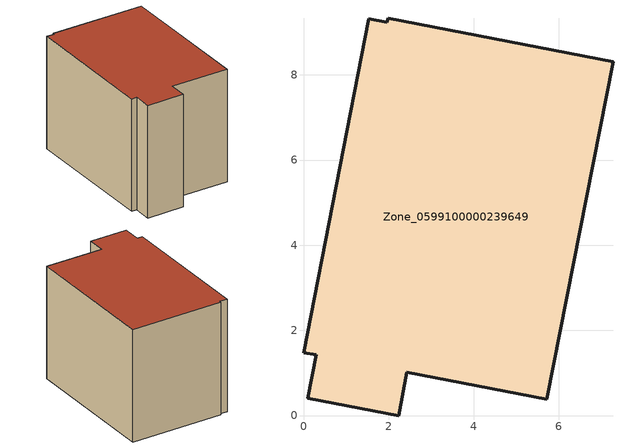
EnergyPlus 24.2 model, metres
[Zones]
Zone_0599100000239649
 floor ground (C_G): 1.96,9.24 1.99,9.32 7.27,8.31 5.71,0.38 2.43,1.02 2.24,0 0.1,0.41 0.3,1.43 0,1.48 1.53,9.32 z0
 wall outside (C_F): 0.1,0.41 2.24,0 2.43,1.02 5.71,0.38 7.27,8.31 1.99,9.32 1.96,9.24 1.53,9.32 0,1.48 0.3,1.43 0.1,0.41 z0:6.54
 roof outside (C_R): 1.53,9.32 0,1.48 0.3,1.43 0.1,0.41 2.24,0 2.43,1.02 5.71,0.38 7.27,8.31 1.99,9.32 1.96,9.24 z6.54
[BUILDING]
Pand.0599100000239649: North Axis=0; Terrain=City; Loads Convergence Tolerance Value=0.04; Temperature Convergence Tolerance Value=0.4; Solar Distribution=FullExterior; Maximum Number of Warmup Days=25; Minimum Number of Warmup Days=1
[Site:Location]
Rotterdam.The.Hague.AP_ZH_NLD Design_Conditions: Latitude=51.96; Longitude=4.45; Time Zone=1; Elevation=-4.5
[SITE:GROUNDTEMPERATURE:BUILDINGSURFACE]
18, 18, 18, 18, 18, 18, 18, 18, 18, 18, 18, 18
[MATERIAL] Thermal Absorptance=0.9; Solar Absorptance=0.7; Visible Absorptance=0.7
Name | Roughness | Thickness | Conductivity | Density | Specific Heat
G.TC.1946-1964 | MediumSmooth | 0.15 | 1 | 540 | 1210
F.TC.1946-1964 | Rough | 0.3 | 0.857143 | 1920 | 840
R.TC.1946-1964 | MediumRough | 0.2 | 0.235294 | 1500 | 1000
[CONSTRUCTION]
C_G: G.TC.1946-1964
C_F: F.TC.1946-1964
C_R: R.TC.1946-1964
[ZONE]
Zone_0599100000239649: Type=1; Multiplier=1; Ceiling Height=Autocalculate; Volume=Autocalculate; Floor Area=autocalculate; Part of Total Floor Area=Yes
[ZONEINFILTRATION:DESIGNFLOWRATE]
Infil_Zone_0599100000239649: Zone or ZoneList or Space or SpaceList=Zone_0599100000239649; Schedule=AlwaysOn; Design Flow Rate Calculation Method=Flow/Area; Flow Rate per Floor Area=0.003; Constant Term Coefficient=1; Temperature Term Coefficient=0; Velocity Term Coefficient=0; Velocity Squared Term Coefficient=0
[HVACTEMPLATE:ZONE:IDEALLOADSAIRSYSTEM]
Zone_0599100000239649: Maximum Heating Supply Air Temperature=50; Minimum Cooling Supply Air Temperature=13; Maximum Heating Supply Air Humidity Ratio=0.0156; Minimum Cooling Supply Air Humidity Ratio=0.0077; Heating Limit=NoLimit; Cooling Limit=NoLimit; Dehumidification Control Type=ConstantSensibleHeatRatio; Cooling Sensible Heat Ratio=0.7; Dehumidification Setpoint=60; Humidification Control Type=None; Humidification Setpoint=30; Outdoor Air Method=None; Outdoor Air Flow Rate per Person=0.00944; Outdoor Air Flow Rate per Zone Floor Area=0; Outdoor Air Flow Rate per Zone=0; Demand Controlled Ventilation Type=None; Outdoor Air Economizer Type=NoEconomizer; Heat Recovery Type=None; Sensible Heat Recovery Effectiveness=0.7; Latent Heat Recovery Effectiveness=0.65
[ZONECONTROL:THERMOSTAT]
ThermostatControl_Zone_0599100000239649: Zone or ZoneList=Zone_0599100000239649; Control Type Schedule=DualSetpointControlType; Control 1=Thermostat_Zone_0599100000239649; Temperature Difference Between Cutout And Setpoint=0
[THERMOSTATSETPOINT:DUALSETPOINT]
Thermostat_Zone_0599100000239649: Heating Setpoint Temperature Schedule=HeatingSetpoint_Zone_0599100000239649; Cooling Setpoint Temperature Schedule=CoolingSetpoint_Zone_0599100000239649
[SCHEDULE:COMPACT]
HeatingSetpoint_Zone_0599100000239649: Through: 12/31, For: AllDays, Until: 24:00, 21
CoolingSetpoint_Zone_0599100000239649: Through: 12/31, For: AllDays, Until: 24:00, 24
DualSetpointControlType: Through: 12/31, For: AllDays, Until: 24:00, 4
AlwaysOn: Through: 12/31, For: AllDays, Until: 24:00, 1
